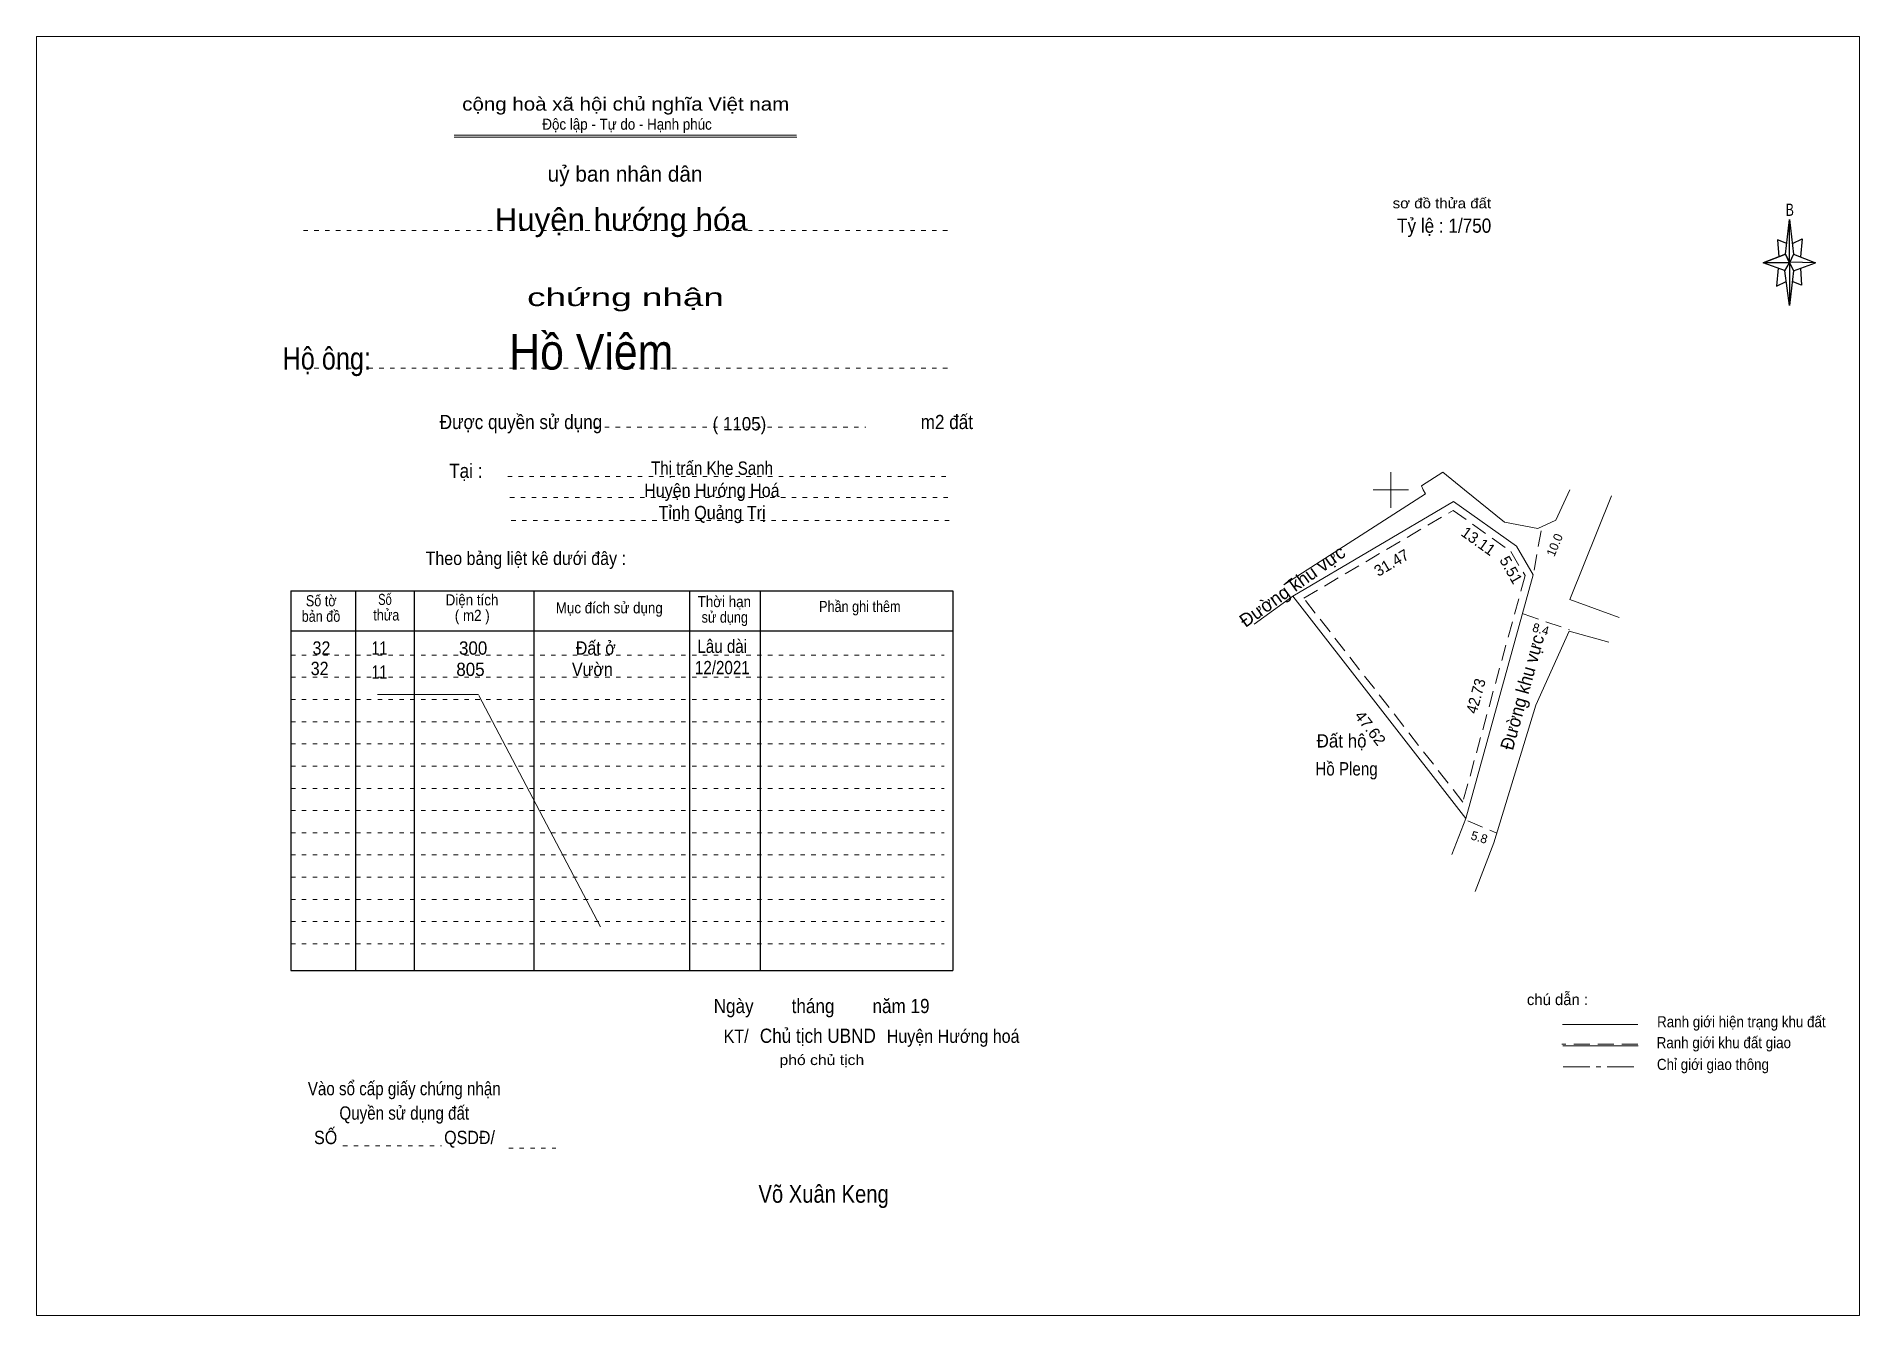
# Model space of a CAD drawing. Header units: centimetres. Extents: x -0.5 to 40.5, y 0 to 28.8.
import ezdxf
from ezdxf.enums import TextEntityAlignment as Align

# ---------------------------------------------------------------- set-up
doc = ezdxf.new("R2010")
doc.units = ezdxf.units.CM
doc.header["$LTSCALE"] = 0.12
for name, pattern in [('DOT_DASHED', [7.7, 5, -1.2, 0.3, -1.2]), ('DOTTED', [1.5, 0.3, -1.2]), ('MEDIUM_DASHED', [4.5, 3, -1.5])]:
    doc.linetypes.add(name, pattern=pattern)
for name, color, linetype, lineweight in [('1', 7, 'DOTTED', 13), ('3', 7, 'Continuous', 13), ('50', 7, 'Continuous', 25)]:
    doc.layers.add(name, color=color, linetype=linetype, lineweight=lineweight)
doc.layers.add('34', color=7, linetype='Continuous')

msp = doc.modelspace()

# ---------------------------------------------------------------- linework, layer by layer
at = {"layer": '1', "linetype": 'Continuous'}
for p, q in [((8.91, 26.55), (16.62, 26.55)), ((8.91, 26.5), (16.63, 26.5))]:
    msp.add_line(p, q, dxfattribs=at)
at = {"layer": '1'}
for p, q in [((5.52, 24.4), (20.02, 24.4)), ((5.52, 21.3), (20.02, 21.3)), ((12.06, 19.97), (18.18, 19.97)), ((10.12, 18.86), (20.06, 18.86)), ((10.17, 18.39), (20.11, 18.39)), ((10.2, 17.87), (20.14, 17.87)), ((5.24, 14.84), (19.94, 14.84)), ((5.24, 14.34), (19.94, 14.34)), ((5.24, 13.84), (19.94, 13.84)), ((5.24, 13.34), (19.94, 13.34)), ((5.24, 12.84), (19.94, 12.84)), ((5.24, 12.34), (19.94, 12.34)), ((5.24, 11.84), (19.94, 11.84)), ((5.24, 11.34), (19.94, 11.34)), ((5.24, 10.84), (19.94, 10.84)), ((5.24, 10.34), (19.94, 10.34)), ((5.24, 9.84), (19.94, 9.84)), ((5.24, 9.34), (19.94, 9.34)), ((5.24, 8.84), (19.94, 8.84)), ((5.24, 8.34), (19.94, 8.34)), ((6.41, 3.79), (8.63, 3.79)), ((10.14, 3.74), (11.2, 3.74))]:
    msp.add_line(p, q, dxfattribs=at)
at = {"layer": '1', "linetype": 'Continuous', "lineweight": 25}
for p, q in [((5.24, 16.29), (20.14, 16.29)), ((5.24, 16.29), (5.24, 7.74)), ((6.69, 16.29), (6.69, 7.74)), ((8.01, 16.29), (8.01, 7.74)), ((10.71, 16.29), (10.71, 7.74)), ((14.21, 16.29), (14.21, 7.74)), ((15.8, 16.29), (15.8, 7.74)), ((20.14, 16.29), (20.14, 7.74)), ((5.24, 15.39), (20.14, 15.39)), ((5.24, 7.74), (20.14, 7.74))]:
    msp.add_line(p, q, dxfattribs=at)
at = {"layer": '1', "linetype": 'Continuous'}
msp.add_lwpolyline([(-0.49, -0.03), (40.55, -0.03), (40.55, 28.77), (-0.49, 28.77)], close=True, dxfattribs=at)
at = {"layer": '3'}
for p, q in [((30, 18.16), (30, 18.96)), ((29.6, 18.56), (30.4, 18.56)), ((34.97, 18.43), (34.03, 16.09)), ((27.77, 16.57), (27.59, 16.42)), ((26.92, 15.54), (27.79, 16.17)), ((31.69, 11.16), (27.79, 16.17)), ((34.03, 16.09), (35.14, 15.69)), ((34.01, 15.38), (34.91, 15.13)), ((31.69, 11.16), (31.37, 10.35)), ((32.32, 10.61), (31.9, 9.52))]:
    msp.add_line(p, q, dxfattribs=at)
at = {"layer": '3', "linetype": 'MEDIUM_DASHED'}
for p, q in [((33.38, 17.64), (33.22, 16.71)), ((32.98, 15.77), (34.02, 15.41)), ((31.73, 11.11), (32.37, 10.84))]:
    msp.add_line(p, q, dxfattribs=at)
at = {"layer": '3'}
for points in [[(30.69, 18.65), (31.17, 18.96), (31.66, 18.56)], [(27.59, 16.42), (30.78, 18.47), (30.73, 18.56), (30.69, 18.65)], [(31.66, 18.56), (32.56, 17.83), (33.31, 17.69), (33.71, 17.88), (34.03, 18.56)], [(27.79, 16.17), (31.41, 18.3), (32.83, 17.29), (33.2, 16.65), (31.69, 11.16)], [(32.32, 10.61), (33.26, 13.71), (34.01, 15.38)]]:
    msp.add_lwpolyline(points, dxfattribs=at)
msp.add_lwpolyline([(27.79, 16.17), (31.41, 18.3), (32.83, 17.29), (33.2, 16.65), (31.69, 11.16)], close=True, dxfattribs=at)
at = {"layer": '3', "linetype": 'MEDIUM_DASHED'}
msp.add_lwpolyline([(28.04, 16.12), (31.4, 18.1), (32.7, 17.17), (33.02, 16.63), (31.62, 11.53)], close=True, dxfattribs=at)
at = {"layer": '50'}
for p, q in [((38.88, 23.87), (38.97, 24.65)), ((39.06, 23.87), (39.56, 23.67)), ((38.88, 23.49), (38.38, 23.67)), ((39.06, 23.49), (38.97, 22.71)), ((39.22, 23.55), (39.24, 23.17)), ((39.24, 23.17), (39.03, 23.25))]:
    msp.add_line(p, q, dxfattribs=at)
at = {"layer": '50', "lineweight": 13}
for p, q in [((7.19, 13.95), (9.46, 13.95)), ((9.47, 13.93), (12.21, 8.72)), ((35.56, 6.52), (33.86, 6.52)), ((35.57, 6.04), (33.87, 6.04))]:
    msp.add_line(p, q, dxfattribs=at)
at = {"layer": '50', "linetype": 'MEDIUM_DASHED', "lineweight": 13}
msp.add_line((35.56, 6.08), (33.85, 6.08), dxfattribs=at)
at = {"layer": '50', "linetype": 'DOT_DASHED', "lineweight": 13}
msp.add_line((33.88, 5.57), (35.59, 5.57), dxfattribs=at)
at = {"layer": '50'}
for points in [[(38.97, 24.65), (39.06, 23.87), (38.97, 23.67)], [(38.97, 23.67), (38.38, 23.67), (38.88, 23.87), (39.06, 23.49), (39.56, 23.67), (38.97, 23.69)], [(38.97, 23.67), (38.97, 22.71), (38.87, 23.49)]]:
    msp.add_lwpolyline(points, close=True, dxfattribs=at)
for points in [[(38.97, 23.67), (38.88, 23.87), (38.38, 23.67)], [(38.91, 24.11), (38.7, 24.19), (38.73, 23.81)], [(39.04, 24.11), (39.26, 24.21), (39.22, 23.81)], [(38.72, 23.55), (38.68, 23.15), (38.9, 23.25)], [(38.97, 23.67), (39.06, 23.49), (39.56, 23.67)]]:
    msp.add_lwpolyline(points, dxfattribs=at)

# ---------------------------------------------------------------- texts
at = {"layer": '1'}
for s, height, width, p in [('cộng hoà xã hội chủ nghĩa Việt nam', 0.3, 1.15, (12.775, 27.1)), ('Độc lập - Tự do - Hạnh phúc', 0.25, 0.9, (12.805, 26.67)), ('chứng nhận', 0.4, 1.55, (12.77, 22.7)), ('Được quyền sử dụng                                                                   m2 đất', 0.32, 0.9, (14.59, 19.93)), ('Tại :', 0.32, 0.9, (9.175, 18.83)), ('Theo bảng liệt kê dưới đây :', 0.3, 0.9, (10.525, 16.87)), ('Số tờ', 0.25, 0.85, (5.92, 15.94)), ('Số ', 0.25, 0.75, (7.39, 15.97)), ('Diện tích', 0.25, 0.9, (9.315, 15.96)), ('Mục đích sử dụng', 0.25, 0.9, (12.405, 15.78)), ('Thời hạn', 0.25, 0.9, (14.995, 15.92)), ('Phần ghi thêm', 0.25, 0.85, (18.045, 15.81)), ('bản đồ', 0.25, 0.85, (5.915, 15.59)), ('thửa', 0.25, 0.85, (7.385, 15.62)), ('( m2 )', 0.25, 0.9, (9.32, 15.61)), ('sử dụng', 0.25, 0.85, (15.005, 15.57)), ('Ngày        tháng        năm 19', 0.32, 0.9, (17.185, 6.78)), ('Chủ tịch UBND', 0.32, 0.9, (17.1, 6.11)), ('Vào sổ cấp giấy chứng nhận', 0.3, 0.85, (7.79, 4.93)), ('Quyền sử dụng đất', 0.3, 0.85, (7.79, 4.38)), ('SỐ                        QSDĐ/', 0.3, 0.9, (7.795, 3.83))]:
    msp.add_text(s, height=height, dxfattribs=dict(at, width=width)).set_placement(p, align=Align.CENTER)
msp.add_text('uỷ ban nhân dân', height=0.35, dxfattribs=at).set_placement((12.76, 25.5), align=Align.CENTER)
at = {"layer": '3'}
for s, height, rotation, p in [('13.11', 0.25, 324.528, (31.8975, 17.3053)), ('Đường khu vực', 0.3, 35.65, (27.8676, 16.2685)), ('10.0', 0.2, 67.429, (33.7787, 17.2816)), ('31.47', 0.2499, 30.492, (30.0766, 16.8118)), ('5.51', 0.25, 299.59, (32.5965, 16.6967)), ('8.4', 0.1997, 344.597, (33.3485, 15.3281)), ('5.8', 0.2, 343.234, (31.9612, 10.6424))]:
    msp.add_text(s, height=height, rotation=rotation, dxfattribs=at).set_placement(p, align=Align.CENTER)
for s, height, rotation, width, p in [('Đường khu vực', 0.2999, 74.499, 0.95, (33.1014, 13.9649)), ('42.73', 0.25, 74.611, 0.95, (32.0337, 13.8868)), ('47.62', 0.25, 307.792, 1.05, (29.4379, 13.1216))]:
    msp.add_text(s, height=height, rotation=rotation, dxfattribs=dict(at, width=width)).set_placement(p, align=Align.CENTER)
at = {"layer": '3', "width": 0.95}
msp.add_text('Đất hộ', height=0.3, dxfattribs=at).set_placement((28.89, 12.76), align=Align.CENTER)
at = {"layer": '3', "width": 0.85}
msp.add_text('Hồ Pleng', height=0.3, dxfattribs=at).set_placement((28.3, 12.13))
at = {"layer": '34'}
for s, height, width, p in [('Huyện hướng hóa ', 0.5, 1.05, (12.77, 24.4)), ('Hồ Viêm', 0.8, 0.9, (12, 21.27)), ('Hộ ông:', 0.5, 0.85, (6.045, 21.27)), ('( 1105)', 0.3, 0.95, (15.335, 19.9)), ('Thị trấn Khe Sanh ', 0.3, 0.85, (14.765, 18.9)), ('Huyện Hướng Hoá ', 0.3, 0.9, (14.765, 18.4)), ('Tỉnh Quảng Trị ', 0.3, 0.9, (14.77, 17.9)), ('Đất ở ', 0.3, 0.9, (12.15, 14.85)), ('32', 0.3, 0.9, (5.925, 14.85)), ('11', 0.3, 0.8, (7.23, 14.85)), ('300', 0.3, 0.95, (9.34, 14.85)), ('32', 0.3, 0.9, (5.885, 14.39)), ('11', 0.3, 0.8, (7.23, 14.31)), ('805', 0.3, 0.95, (9.28, 14.37)), ('Vườn ', 0.3, 0.9, (12.075, 14.37)), ('12/2021', 0.3, 0.85, (14.95, 14.41))]:
    msp.add_text(s, height=height, dxfattribs=dict(at, width=width)).set_placement(p, align=Align.CENTER)
at = {"layer": '50'}
for s, height, width, p in [('sơ đồ thửa đất ', 0.23, 1.1, (31.195, 24.9)), ('B', 0.2756, 0.75, (38.98, 24.73)), ('Lâu dài ', 0.3, 0.85, (14.995, 14.89)), ('Ranh giới hiện trạng khu đất', 0.25, 0.9, (37.89, 6.46)), ('KT/                               Huyện Hướng hoá ', 0.3, 0.9, (18.36, 6.11)), ('Ranh giới khu đất giao', 0.25, 0.9, (37.495, 5.99)), ('phó chủ tịch', 0.23, 1.15, (17.19, 5.61)), ('Chỉ giới giao thông', 0.25, 0.9, (37.25, 5.5)), ('Võ Xuân Keng', 0.4, 0.85, (17.23, 2.51))]:
    msp.add_text(s, height=height, dxfattribs=dict(at, width=width)).set_placement(p, align=Align.CENTER)
at = {"layer": '50', "width": 0.9}
msp.add_text('Tỷ lệ : 1/750', height=0.32, dxfattribs=at).set_placement((30.14, 24.35))
at = {"layer": '50'}
msp.add_text('chú dẫn :', height=0.25, dxfattribs=at).set_placement((33.75, 6.96), align=Align.CENTER)

doc.saveas('drawing.dxf')
